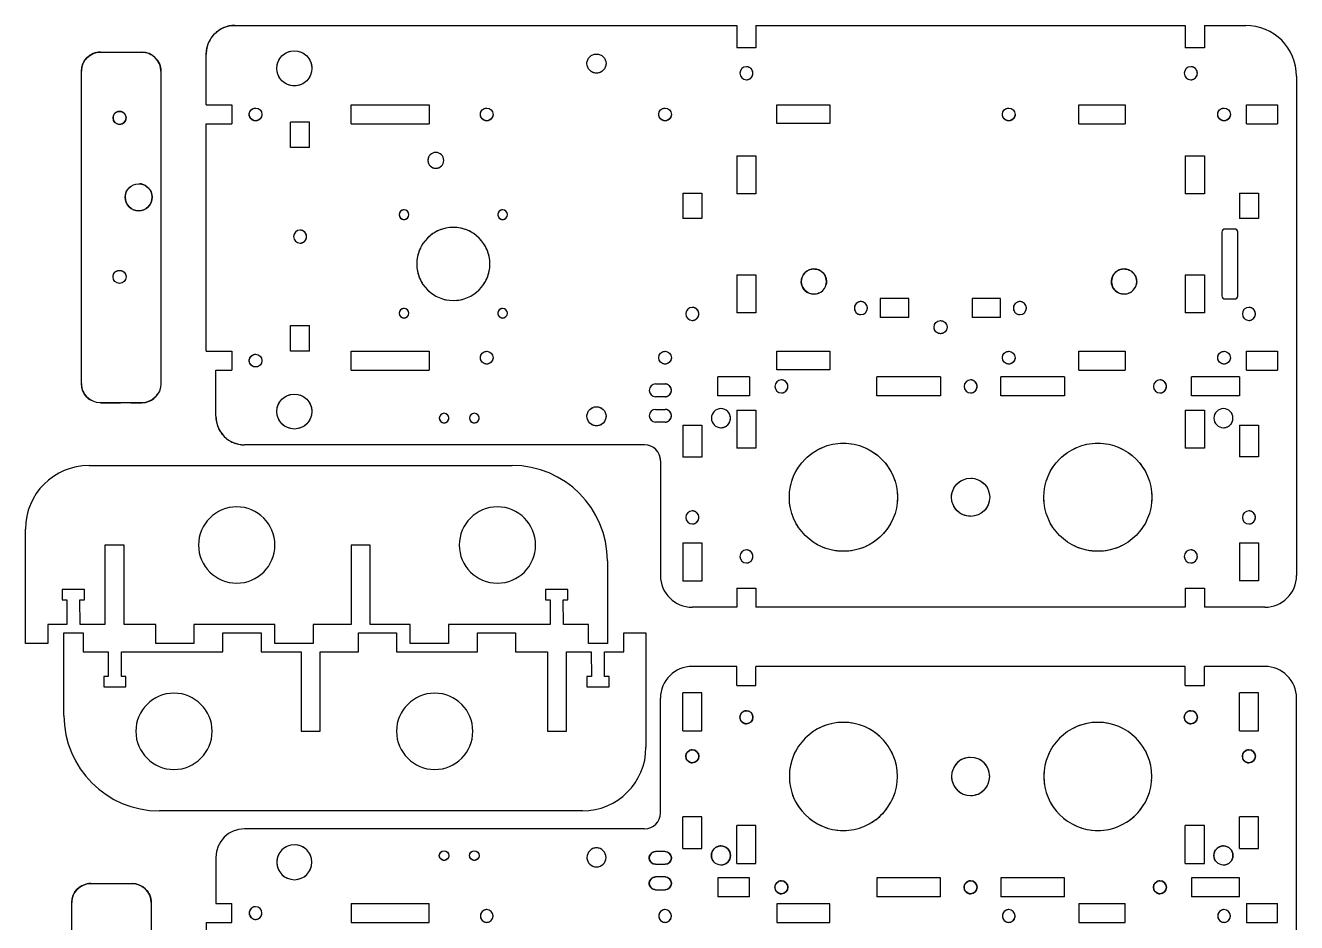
# Model space of a CAD drawing. Header units: millimetres. Extents: x 263 to 1337, y 204 to 952.
# Drawn here: x 262.9 to 662.6, y 669.8 to 951.9 of the extents above; entities that cross this region are included whole.
import ezdxf

# ---------------------------------------------------------------- set-up
doc = ezdxf.new("R2010")
doc.units = ezdxf.units.MM
doc.linetypes.add('HIDDEN', pattern=[9.525, 6.35, -3.175])
doc.layers.get('0').update_dxf_attribs({"color": 253, "lineweight": 70, "true_color": 0x8faf8f})
doc.layers.add('Hidden', color=58, linetype='HIDDEN', lineweight=70, true_color=0x484805)

msp = doc.modelspace()

# ---------------------------------------------------------------- linework, layer by layer
at = {"color": 38, "lineweight": -3, "true_color": 0x482605}
for p, q in [((328.76, 951.92), (486.6, 951.92)), ((486.6, 951.92), (486.6, 944.92)), ((492.6, 951.92), (627.6, 951.92)), ((492.6, 951.92), (492.6, 944.92)), ((627.6, 951.92), (627.6, 944.92)), ((633.6, 951.92), (646.59, 951.92)), ((633.6, 951.92), (633.6, 944.92)), ((286.5, 943.53), (299.5, 943.53)), ((286.5, 943.53), (299.5, 943.53)), ((492.6, 944.92), (486.6, 944.92)), ((633.6, 944.92), (627.6, 944.92)), ((319.76, 926.92), (319.76, 942.92)), ((280.5, 839.35), (280.5, 937.53)), ((305.5, 937.53), (305.5, 839.25)), ((662.59, 935.92), (662.59, 778.91)), ((319.76, 926.92), (327.76, 926.92)), ((327.76, 926.92), (327.76, 920.92)), ((365.31, 920.92), (365.31, 926.92)), ((365.31, 926.92), (389.9, 926.92)), ((389.9, 926.92), (389.9, 920.92)), ((499.13, 921.02), (499.13, 926.92)), ((499.13, 926.92), (515.87, 926.92)), ((515.87, 926.92), (515.87, 921.02)), ((594.15, 920.92), (594.15, 926.92)), ((594.15, 926.92), (608.74, 926.92)), ((608.74, 926.92), (608.74, 920.92)), ((646.84, 920.92), (646.84, 926.92)), ((646.84, 926.92), (656.59, 926.92)), ((656.59, 926.92), (656.59, 920.92)), ((319.76, 920.92), (327.76, 920.92)), ((319.76, 849.49), (319.76, 920.92)), ((346.26, 913.5), (346.26, 921.5)), ((352.26, 921.5), (346.26, 921.5)), ((352.26, 913.5), (352.26, 921.5)), ((365.31, 920.92), (389.9, 920.92)), ((515.87, 921.02), (499.13, 921.02)), ((594.15, 920.92), (608.74, 920.92)), ((646.84, 920.92), (656.59, 920.92)), ((352.26, 913.5), (346.26, 913.5)), ((486.6, 910.92), (492.6, 910.92)), ((486.6, 910.92), (486.6, 898.92)), ((492.6, 910.92), (492.6, 898.92)), ((627.6, 910.92), (627.6, 898.92)), ((627.6, 910.92), (633.6, 910.92)), ((633.6, 910.92), (633.6, 898.92)), ((469.6, 899.18), (475.6, 899.18)), ((469.6, 899.18), (469.6, 891.18)), ((475.6, 899.18), (475.6, 891.18)), ((492.6, 898.92), (486.6, 898.92)), ((633.6, 898.92), (627.6, 898.92)), ((644.6, 899.19), (644.6, 891.19)), ((644.6, 899.19), (650.6, 899.19)), ((650.6, 899.19), (650.6, 891.19)), ((475.6, 891.18), (469.6, 891.18)), ((643.1, 887.89), (640.1, 887.89)), ((650.6, 891.19), (644.6, 891.19)), ((639.1, 886.89), (639.1, 866.89)), ((639.1, 886.89), (639.1, 866.89)), ((644.1, 866.89), (644.1, 886.89)), ((486.6, 873.49), (492.6, 873.49)), ((486.6, 873.49), (486.6, 861.49)), ((492.6, 873.49), (492.6, 861.49)), ((627.6, 873.49), (627.6, 861.49)), ((627.6, 873.49), (633.6, 873.49)), ((633.6, 873.49), (633.6, 861.49)), ((540.64, 866.02), (531.64, 866.02)), ((531.64, 866.02), (531.64, 860.02)), ((540.64, 860.02), (540.64, 866.02)), ((560.54, 866.02), (560.54, 860.02)), ((569.54, 866.02), (560.54, 866.02)), ((569.54, 860.02), (569.54, 866.02)), ((640.1, 865.89), (643.1, 865.89)), ((492.6, 861.49), (486.6, 861.49)), ((540.64, 860.02), (531.64, 860.02)), ((569.54, 860.02), (560.54, 860.02)), ((633.6, 861.49), (627.6, 861.49)), ((346.26, 849.49), (346.26, 857.49)), ((346.26, 857.49), (352.26, 857.49)), ((352.26, 849.49), (352.26, 857.49)), ((319.76, 849.49), (327.76, 849.49)), ((327.76, 849.49), (327.76, 843.49)), ((352.26, 849.49), (346.26, 849.49)), ((365.31, 843.49), (365.31, 849.49)), ((365.31, 849.49), (389.9, 849.49)), ((389.9, 849.49), (389.9, 843.49)), ((499.13, 843.59), (499.13, 849.49)), ((499.13, 849.49), (515.87, 849.49)), ((515.87, 849.49), (515.87, 843.59)), ((594.15, 843.49), (594.15, 849.49)), ((594.15, 849.49), (608.74, 849.49)), ((608.74, 849.49), (608.74, 843.49)), ((646.84, 843.49), (646.84, 849.49)), ((646.84, 849.49), (656.59, 849.49)), ((656.59, 849.49), (656.59, 843.49)), ((322.76, 828.99), (322.76, 843.49)), ((322.76, 843.49), (327.76, 843.49)), ((365.31, 843.49), (389.9, 843.49)), ((515.87, 843.59), (499.13, 843.59)), ((594.15, 843.49), (608.74, 843.49)), ((646.84, 843.49), (656.59, 843.49)), ((280.5, 839.25), (280.5, 839.35)), ((490.6, 841.39), (480.6, 841.39)), ((480.6, 835.39), (480.6, 841.39)), ((490.6, 841.39), (490.6, 835.39)), ((530.6, 835.39), (530.6, 841.39)), ((530.6, 835.39), (530.6, 841.39)), ((550.6, 841.39), (530.6, 841.39)), ((550.6, 841.39), (550.6, 835.39)), ((569.6, 835.39), (569.6, 841.39)), ((569.6, 835.39), (569.6, 841.39)), ((589.6, 841.39), (569.6, 841.39)), ((589.6, 841.39), (589.6, 835.39)), ((629.6, 835.39), (629.6, 841.39)), ((629.6, 835.39), (629.6, 841.39)), ((644.6, 841.39), (629.6, 841.39)), ((644.6, 841.39), (644.6, 835.39)), ((461.03, 839.15), (464.03, 839.15)), ((490.6, 835.39), (480.6, 835.39)), ((550.6, 835.39), (530.6, 835.39)), ((589.6, 835.39), (569.6, 835.39)), ((644.6, 835.39), (629.6, 835.39)), ((299.5, 833.25), (286.5, 833.25)), ((464.03, 835.15), (461.03, 835.15)), ((461.03, 831.15), (464.03, 831.15)), ((486.6, 830.91), (486.6, 818.91)), ((486.6, 830.91), (492.6, 830.91)), ((492.6, 830.91), (492.6, 818.91)), ((627.6, 830.91), (627.6, 818.91)), ((627.6, 830.91), (633.6, 830.91)), ((633.6, 830.91), (633.6, 818.91)), ((464.03, 827.15), (461.03, 827.15)), ((469.6, 826.18), (475.6, 826.18)), ((469.6, 826.18), (469.6, 816.18)), ((475.6, 826.18), (475.6, 816.18)), ((644.6, 826.19), (650.6, 826.19)), ((644.6, 826.19), (644.6, 816.19)), ((650.6, 826.19), (650.6, 816.19)), ((457.58, 819.99), (331.76, 819.99)), ((475.6, 816.18), (469.6, 816.18)), ((492.6, 818.91), (486.6, 818.91)), ((633.6, 818.91), (627.6, 818.91)), ((650.6, 816.19), (644.6, 816.19)), ((282.91, 813.51), (415.91, 813.51)), ((462.58, 814.99), (462.58, 778.91)), ((262.91, 757.48), (262.91, 793.51)), ((287.91, 788.5), (287.91, 763.48)), ((293.91, 788.5), (287.91, 788.5)), ((293.91, 763.48), (293.91, 788.5)), ((365.34, 788.5), (365.34, 763.48)), ((371.34, 788.5), (365.34, 788.5)), ((371.34, 763.48), (371.34, 788.5)), ((469.6, 789.18), (469.6, 777.18)), ((469.6, 789.18), (475.6, 789.18)), ((475.6, 789.18), (475.6, 777.18)), ((644.6, 789.19), (644.6, 777.19)), ((644.6, 789.19), (650.6, 789.19)), ((650.6, 789.19), (650.6, 777.19)), ((445.91, 783.51), (445.91, 757.48)), ((475.6, 777.18), (469.6, 777.18)), ((650.6, 777.19), (644.6, 777.19)), ((281.46, 774.5), (274.46, 774.48)), ((274.46, 774.48), (274.46, 771.28)), ((281.47, 771.3), (281.46, 774.5)), ((433.41, 774.5), (426.41, 774.48)), ((426.41, 774.48), (426.41, 771.28)), ((433.42, 771.3), (433.41, 774.5)), ((486.6, 774.91), (486.6, 768.91)), ((486.6, 774.91), (492.6, 774.91)), ((492.6, 774.91), (492.6, 768.91)), ((627.6, 774.91), (627.6, 768.91)), ((627.6, 774.91), (633.6, 774.91)), ((633.6, 774.91), (633.6, 768.91)), ((274.46, 771.28), (275.91, 771.28)), ((275.91, 771.28), (275.91, 763.48)), ((280.02, 771.28), (281.47, 771.3)), ((280.1, 763.48), (280.02, 771.28)), ((426.41, 771.28), (427.86, 771.28)), ((427.86, 771.28), (427.86, 763.48)), ((431.97, 771.28), (433.42, 771.3)), ((432.05, 763.48), (431.97, 771.28)), ((486.6, 768.91), (472.58, 768.91)), ((627.6, 768.91), (492.6, 768.91)), ((652.59, 768.91), (633.6, 768.91)), ((275.91, 763.48), (269.91, 763.48)), ((269.91, 763.48), (269.91, 757.48)), ((287.91, 763.48), (280.1, 763.48)), ((303.91, 763.48), (293.91, 763.48)), ((303.91, 757.48), (303.91, 763.48)), ((315.91, 763.48), (315.91, 757.48)), ((341.34, 763.48), (315.91, 763.48)), ((341.34, 757.48), (341.34, 763.48)), ((353.34, 763.48), (353.34, 757.48)), ((365.34, 763.48), (353.34, 763.48)), ((383.91, 763.48), (371.34, 763.48)), ((383.91, 757.48), (383.91, 763.48)), ((427.86, 763.48), (395.91, 763.48)), ((395.91, 763.48), (395.91, 757.48)), ((439.91, 763.48), (432.05, 763.48)), ((439.91, 757.48), (439.91, 763.48)), ((275.02, 760.92), (281.02, 760.92)), ((275.02, 734.89), (275.02, 760.92)), ((281.02, 760.92), (281.02, 754.92)), ((325.02, 760.92), (337.02, 760.92)), ((325.02, 754.92), (325.02, 760.92)), ((337.02, 760.92), (337.02, 754.92)), ((367.59, 760.92), (379.59, 760.92)), ((367.59, 754.92), (367.59, 760.92)), ((379.59, 760.92), (379.59, 754.92)), ((405.02, 760.92), (417.02, 760.92)), ((405.02, 754.92), (405.02, 760.92)), ((417.02, 760.92), (417.02, 754.92)), ((451.02, 760.92), (458.02, 760.92)), ((451.02, 754.92), (451.02, 760.92)), ((458.02, 760.92), (458.02, 724.89)), ((269.91, 757.48), (262.91, 757.48)), ((315.91, 757.48), (303.91, 757.48)), ((353.34, 757.48), (341.34, 757.48)), ((395.91, 757.48), (383.91, 757.48)), ((445.91, 757.48), (439.91, 757.48)), ((281.02, 754.92), (288.88, 754.92)), ((288.88, 754.92), (288.96, 747.12)), ((293.07, 754.92), (325.02, 754.92)), ((293.07, 747.12), (293.07, 754.92)), ((337.02, 754.92), (349.59, 754.92)), ((349.59, 754.92), (349.59, 729.91)), ((355.59, 754.92), (367.59, 754.92)), ((355.59, 729.91), (355.59, 754.92)), ((379.59, 754.92), (405.02, 754.92)), ((417.02, 754.92), (427.02, 754.92)), ((427.02, 754.92), (427.02, 729.91)), ((433.02, 754.92), (440.83, 754.92)), ((433.02, 729.91), (433.02, 754.92)), ((440.83, 754.92), (440.91, 747.12)), ((445.02, 754.92), (451.02, 754.92)), ((445.02, 747.12), (445.02, 754.92)), ((486.6, 750.33), (472.58, 750.33)), ((486.6, 744.33), (486.6, 750.33)), ((627.6, 750.33), (492.6, 750.33)), ((492.6, 744.33), (492.6, 750.33)), ((627.6, 744.33), (627.6, 750.33)), ((652.59, 750.33), (633.6, 750.33)), ((633.6, 744.33), (633.6, 750.33)), ((288.96, 747.12), (287.51, 747.11)), ((287.51, 747.11), (287.52, 743.91)), ((287.52, 743.91), (294.52, 743.92)), ((294.52, 747.12), (293.07, 747.12)), ((294.52, 743.92), (294.52, 747.12)), ((440.91, 747.12), (439.46, 747.11)), ((439.46, 747.11), (439.47, 743.91)), ((439.47, 743.91), (446.47, 743.92)), ((446.47, 747.12), (445.02, 747.12)), ((446.47, 743.92), (446.47, 747.12)), ((486.6, 744.33), (492.6, 744.33)), ((627.6, 744.33), (633.6, 744.33)), ((462.58, 704.26), (462.58, 740.33)), ((469.6, 730.06), (469.6, 742.06)), ((475.6, 742.06), (469.6, 742.06)), ((475.6, 730.06), (475.6, 742.06)), ((644.6, 730.05), (644.6, 742.05)), ((650.6, 742.05), (644.6, 742.05)), ((650.6, 730.05), (650.6, 742.05)), ((662.59, 583.32), (662.59, 740.33)), ((349.59, 729.91), (355.59, 729.91)), ((427.02, 729.91), (433.02, 729.91)), ((469.6, 730.06), (475.6, 730.06)), ((644.6, 730.05), (650.6, 730.05)), ((438.02, 704.89), (305.02, 704.89)), ((469.6, 693.06), (469.6, 703.06)), ((475.6, 703.06), (469.6, 703.06)), ((475.6, 693.06), (475.6, 703.06)), ((486.6, 688.33), (486.6, 700.33)), ((492.6, 700.33), (486.6, 700.33)), ((492.6, 688.33), (492.6, 700.33)), ((627.6, 688.33), (627.6, 700.33)), ((633.6, 700.33), (627.6, 700.33)), ((633.6, 688.33), (633.6, 700.33)), ((644.6, 693.05), (644.6, 703.05)), ((650.6, 703.05), (644.6, 703.05)), ((650.6, 693.05), (650.6, 703.05)), ((457.58, 699.26), (331.76, 699.26)), ((464.03, 692.1), (461.03, 692.1)), ((469.6, 693.06), (475.6, 693.06)), ((644.6, 693.05), (650.6, 693.05)), ((322.76, 690.26), (322.76, 675.75)), ((322.76, 690.26), (322.76, 675.75)), ((461.03, 688.1), (464.03, 688.1)), ((486.6, 688.33), (492.6, 688.33)), ((627.6, 688.33), (633.6, 688.33)), ((464.03, 684.1), (461.03, 684.1)), ((480.6, 683.85), (480.6, 677.85)), ((490.6, 683.85), (480.6, 683.85)), ((490.6, 677.85), (490.6, 683.85)), ((490.6, 677.85), (490.6, 683.85)), ((550.6, 683.85), (530.6, 683.85)), ((530.6, 683.85), (530.6, 677.85)), ((550.6, 677.85), (550.6, 683.85)), ((550.6, 677.85), (550.6, 683.85)), ((569.6, 683.85), (569.6, 677.85)), ((589.6, 683.85), (569.6, 683.85)), ((589.6, 677.85), (589.6, 683.85)), ((589.6, 677.85), (589.6, 683.85)), ((629.6, 683.85), (629.6, 677.85)), ((644.6, 683.85), (629.6, 683.85)), ((644.6, 677.85), (644.6, 683.85)), ((283.46, 682.03), (296.46, 682.03)), ((283.46, 682.03), (296.46, 682.03)), ((461.03, 680.1), (464.03, 680.1)), ((277.46, 577.85), (277.46, 676.03)), ((302.46, 676.03), (302.46, 577.75)), ((322.76, 675.75), (327.76, 675.75)), ((327.76, 669.75), (327.76, 675.75)), ((365.31, 675.75), (365.31, 669.75)), ((365.31, 675.75), (389.9, 675.75)), ((389.9, 669.75), (389.9, 675.75)), ((490.6, 677.85), (480.6, 677.85)), ((515.87, 675.65), (499.13, 675.65)), ((499.13, 675.65), (499.13, 669.75)), ((515.87, 669.75), (515.87, 675.65)), ((550.6, 677.85), (530.6, 677.85)), ((589.6, 677.85), (569.6, 677.85)), ((594.15, 675.75), (594.15, 669.75)), ((594.15, 675.75), (608.74, 675.75)), ((608.74, 669.75), (608.74, 675.75)), ((644.6, 677.85), (629.6, 677.85)), ((646.84, 675.75), (646.84, 669.75)), ((646.84, 675.75), (656.59, 675.75)), ((656.59, 669.75), (656.59, 675.75)), ((319.76, 669.75), (327.76, 669.75)), ((319.76, 669.75), (319.76, 598.32)), ((319.76, 669.75), (319.76, 598.32)), ((365.31, 669.75), (389.9, 669.75)), ((499.13, 669.75), (515.87, 669.75)), ((594.15, 669.75), (608.74, 669.75)), ((646.84, 669.75), (656.59, 669.75))]:
    msp.add_line(p, q, dxfattribs=at)
for centre, radius in [((347.46, 938.42), 5.5), ((442.46, 939.92), 3), ((335.26, 923.92), 2), ((407.95, 923.92), 2), ((464.03, 923.92), 2), ((572.1, 923.92), 2), ((639.79, 923.92), 2), ((335.26, 846.49), 2), ((407.95, 847.42), 2), ((464.03, 847.42), 2), ((572.1, 847.42), 2), ((639.79, 847.42), 2), ((347.46, 830.49), 5.5), ((442.46, 828.99), 3), ((560.1, 803.52), 6), ((489.6, 734.33), 2.05), ((629.34, 734.33), 2.05), ((472.6, 722.05), 2.05), ((647.6, 722.05), 2.05), ((394.54, 690.82), 1.5), ((404.06, 690.82), 1.5), ((481.6, 690.85), 3), ((639.6, 690.85), 3), ((500.6, 680.85), 2.05), ((560.1, 680.85), 2.05), ((619.64, 680.85), 2.05)]:
    msp.add_circle(centre, radius, dxfattribs=at)
at = {"color": 38, "lineweight": -3, "true_color": 0x482605, "extrusion": (2.08167e-17, 1.92834e-32, -1)}
msp.add_circle((-391.95, 909.48), 2.5, dxfattribs=at)
at = {"color": 38, "lineweight": -3, "true_color": 0x482605, "extrusion": (2.08167e-17, 1.56003e-30, -1)}
for centre in [(-381.95, 892.4), (-412.95, 892.4), (-381.95, 861.4), (-412.95, 861.4)]:
    msp.add_circle(centre, 1.5, dxfattribs=at)
at = {"color": 38, "lineweight": -3, "true_color": 0x482605, "extrusion": (-6.49216e-30, 8.89989e-18, -1)}
msp.add_circle((-397.45, 876.9), 11.5, dxfattribs=at)
at = {"color": 38, "lineweight": -3, "true_color": 0x482605, "extrusion": (1.40969e-17, -3.07275e-18, -1)}
for centre in [(-510.83, 871.35), (-608.35, 871.35)]:
    msp.add_circle(centre, 3.97, dxfattribs=at)
at = {"color": 38, "lineweight": -3, "true_color": 0x482605, "extrusion": (2.08167e-17, 1.14666e-30, -1)}
for centre in [(-525.59, 863.02), (-575.59, 863.02)]:
    msp.add_circle(centre, 2.05, dxfattribs=at)
at = {"color": 38, "lineweight": -3, "true_color": 0x482605, "extrusion": (-1.85116e-29, 2.77556e-17, -1)}
for centre in [(-394.54, 828.42), (-404.06, 828.42)]:
    msp.add_circle(centre, 1.5, dxfattribs=at)
at = {"color": 38, "lineweight": -3, "true_color": 0x482605, "extrusion": (-3.47067e-15, 2.4539e-16, -1)}
for centre in [(-329.34, 788.5), (-411.31, 788.5)]:
    msp.add_circle(centre, 12, dxfattribs=at)
at = {"color": 38, "lineweight": -3, "true_color": 0x482605, "extrusion": (3.5123e-15, -1.89879e-16, -1)}
for centre in [(-309.62, 729.91), (-391.59, 729.91)]:
    msp.add_circle(centre, 12, dxfattribs=at)
at = {"color": 38, "lineweight": -3, "true_color": 0x482605, "extrusion": (4.94178e-30, 2.24494e-18, -1)}
for centre in [(-520.1, 715.72), (-600.1, 715.72)]:
    msp.add_circle(centre, 17, dxfattribs=at)
at = {"color": 38, "lineweight": -3, "true_color": 0x482605, "extrusion": (-1.84513e-29, -8.3845e-18, -1)}
msp.add_circle((-560.1, 715.72), 6, dxfattribs=at)
at = {"color": 38, "lineweight": -3, "true_color": 0x482605, "extrusion": (-1.01292e-28, -4.45246e-17, -1)}
msp.add_circle((-442.46, 690.25), 3, dxfattribs=at)
at = {"color": 38, "lineweight": -3, "true_color": 0x482605}
for centre, radius, start, end in [((646.59, 935.92), 16, 360, 90), ((489.6, 936.87), 2.05, 90, 270), ((629.34, 936.87), 2.05, 90, 270), ((349.26, 885.49), 2.05, 90, 270), ((640.1, 886.89), 1, 90, 180), ((640.1, 886.89), 1, 90, 180), ((643.1, 886.89), 1, 0, 90), ((640.1, 866.89), 1, 180, 270), ((640.1, 866.89), 1, 180, 270), ((643.1, 866.89), 1, 270, 0), ((472.6, 861.18), 2.05, 90, 270), ((647.6, 861.19), 2.05, 90, 270), ((500.6, 838.39), 2.05, 90, 270), ((560.1, 838.39), 2.05, 90, 270), ((619.64, 838.39), 2.05, 90, 270), ((461.03, 837.15), 2, 90, 270), ((464.03, 837.15), 2, 270, 90), ((481.6, 828.39), 3, 90, 270), ((639.6, 828.39), 3, 90, 270), ((331.76, 828.99), 9, 180, 270), ((461.03, 829.15), 2, 90, 270), ((464.03, 829.15), 2, 270, 90), ((457.58, 814.99), 5, 360, 90), ((282.91, 793.51), 20, 90, 180), ((415.91, 783.51), 30, 360, 90), ((472.6, 797.19), 2.05, 90, 270), ((647.6, 797.19), 2.05, 90, 270), ((489.6, 784.92), 2.05, 90, 270), ((629.34, 784.92), 2.05, 90, 270), ((472.58, 778.91), 10, 180, 270), ((652.59, 778.91), 10, 270, 0), ((472.58, 740.33), 10, 90, 180), ((652.59, 740.33), 10, 360, 90), ((305.02, 734.89), 30, 180, 270), ((438.02, 724.89), 20, 270, 360), ((457.58, 704.26), 5, 270, 0), ((457.58, 704.26), 5, 270, 0), ((331.76, 690.26), 9, 90, 180), ((331.76, 690.26), 9, 90, 180), ((461.03, 690.1), 2, 90, 270), ((464.03, 690.1), 2, 270, 90), ((461.03, 682.1), 2, 90, 270), ((464.03, 682.1), 2, 270, 90)]:
    msp.add_arc(centre, radius, start, end, dxfattribs=at)
at = {"color": 38, "lineweight": -3, "true_color": 0x482605, "extrusion": (3.08149e-33, 1.75811e-37, -1)}
msp.add_ellipse((328.76, 942.92), major_axis=(0, 9), ratio=1, start_param=4.712446, end_param=6.283242, dxfattribs=at)
at = {"color": 38, "lineweight": -3, "true_color": 0x482605}
for centre, major_axis, start_param, end_param in [((286.5, 937.53), (6, 0), 1.570796, 3.141593), ((299.5, 937.53), (6, 0), 0, 1.570796), ((292.5, 922.84), (2.05, 0), 3.141593, 6.283185), ((298.5, 897.88), (4.25, 0), 3.141593, 6.283185), ((461.03, 837.15), (0, -2), 3.141536, 6.283128), ((461.03, 829.15), (0, -2), 3.141536, 6.283128), ((489.6, 734.33), (0, 2.05), 3.14165, 6.283242), ((629.34, 734.33), (0, 2.05), 3.14165, 6.283242), ((472.6, 722.05), (0, 2.05), 3.14165, 6.283242), ((647.6, 722.05), (0, 2.05), 3.14165, 6.283242), ((481.6, 690.85), (0, 3), 3.14165, 6.283242), ((639.6, 690.85), (0, 3), 3.14165, 6.283242), ((283.46, 676.03), (6, 0), 1.570796, 3.141593), ((296.46, 676.03), (6, 0), 0, 1.570796), ((500.6, 680.85), (0, 2.05), 3.14165, 6.283242), ((560.1, 680.85), (0, 2.05), 3.14165, 6.283242), ((619.64, 680.85), (0, 2.05), 3.14165, 6.283242)]:
    msp.add_ellipse(centre, major_axis=major_axis, ratio=1, start_param=start_param, end_param=end_param, dxfattribs=at)
at = {"color": 38, "lineweight": -3, "true_color": 0x482605, "extrusion": (0, 0, -1)}
for centre in [(286.5, 937.53), (283.46, 676.03)]:
    msp.add_ellipse(centre, major_axis=(-6, 0), ratio=1, start_param=0, end_param=1.570796, dxfattribs=at)
at = {"color": 38, "lineweight": -3, "true_color": 0x482605, "extrusion": (3.08149e-33, 1.59019e-43, -1)}
for centre in [(299.5, 937.53), (296.46, 676.03)]:
    msp.add_ellipse(centre, major_axis=(-6, 0), ratio=1, start_param=1.570796, end_param=3.141593, dxfattribs=at)
at = {"color": 38, "lineweight": -3, "true_color": 0x482605, "extrusion": (3.08149e-33, 1.75811e-37, -1)}
for centre, major_axis in [((489.6, 936.87), (0, 2.05)), ((629.34, 936.87), (0, 2.05)), ((349.26, 885.49), (0, 2.05)), ((472.6, 861.18), (0, 2.05)), ((647.6, 861.19), (0, 2.05)), ((500.6, 838.39), (0, 2.05)), ((560.1, 838.39), (0, 2.05)), ((619.64, 838.39), (0, 2.05)), ((481.6, 828.39), (0, 3)), ((639.6, 828.39), (0, 3)), ((472.6, 797.19), (0, 2.05)), ((647.6, 797.19), (0, 2.05)), ((489.6, 784.92), (0, 2.05)), ((629.34, 784.92), (0, 2.05))]:
    msp.add_ellipse(centre, major_axis=major_axis, ratio=1, dxfattribs=at)
at = {"color": 38, "lineweight": -3, "true_color": 0x482605}
for centre, major_axis in [((292.5, 922.84), (2.05, 0)), ((298.5, 897.88), (4.25, 0)), ((292.5, 872.84), (2.05, 0)), ((550.64, 857.02), (0, -2.05)), ((520.1, 803.52), (0, -17)), ((600.1, 803.52), (0, -17))]:
    msp.add_ellipse(centre, major_axis=major_axis, ratio=1, dxfattribs=at)
at = {"color": 38, "lineweight": -3, "true_color": 0x482605, "extrusion": (3.08149e-33, 5.86753e-37, -1)}
for centre in [(510.83, 871.35), (608.35, 871.35)]:
    msp.add_ellipse(centre, major_axis=(0, 3.97), ratio=1, start_param=3.356399, end_param=6.497992, dxfattribs=at)
at = {"color": 38, "lineweight": -3, "true_color": 0x482605, "extrusion": (3.08149e-33, 8.23693e-44, -1)}
msp.add_ellipse((292.5, 872.84), major_axis=(-2.05, 0), ratio=1, start_param=3.141593, end_param=6.283185, dxfattribs=at)
at = {"color": 38, "lineweight": -3, "true_color": 0x482605, "extrusion": (3.08149e-33, 1.58991e-43, -1)}
msp.add_ellipse((286.5, 839.25), major_axis=(-6, 0), ratio=1, start_param=4.712389, end_param=6.283185, dxfattribs=at)
at = {"color": 38, "lineweight": -3, "true_color": 0x482605, "extrusion": (3.08149e-33, -8.55291e-44, -1)}
msp.add_ellipse((299.5, 839.25), major_axis=(-6, 0), ratio=1, start_param=3.141593, end_param=4.712389, dxfattribs=at)
at = {"color": 38, "lineweight": -3, "true_color": 0x482605, "extrusion": (3.08149e-33, -5.86754e-37, -1)}
for centre, major_axis in [((347.46, 688.75), (0, -5.5)), ((335.26, 672.75), (0, -2)), ((407.95, 671.83), (0, -2)), ((464.03, 671.83), (0, -2)), ((572.1, 671.83), (0, -2)), ((639.79, 671.83), (0, -2))]:
    msp.add_ellipse(centre, major_axis=major_axis, ratio=1, dxfattribs=at)
for centre in [(464.03, 690.1), (464.03, 682.1)]:
    msp.add_ellipse(centre, major_axis=(0, -2), ratio=1, start_param=3.141402, end_param=6.282995, dxfattribs=at)
at = {"layer": 'Hidden', "color": 38, "lineweight": -3, "true_color": 0x482605}
for p, q in [((328.76, 951.92), (328.76, 951.92)), ((286.5, 943.53), (286.5, 943.53)), ((299.5, 943.53), (299.5, 943.53)), ((347.46, 943.92), (347.46, 943.92)), ((319.76, 942.92), (319.76, 942.92)), ((319.76, 926.92), (319.76, 942.92)), ((442.46, 942.92), (442.46, 942.92)), ((280.5, 937.53), (280.5, 937.53)), ((305.5, 937.53), (305.5, 937.53)), ((442.46, 936.92), (442.46, 936.92)), ((347.46, 932.92), (347.46, 932.92)), ((319.76, 926.92), (319.76, 926.92)), ((335.26, 925.92), (335.26, 925.92)), ((407.95, 925.92), (407.95, 925.92)), ((464.03, 925.92), (464.03, 925.92)), ((572.1, 925.92), (572.1, 925.92)), ((639.79, 925.92), (639.79, 925.92)), ((319.76, 849.49), (319.76, 920.92)), ((319.76, 920.92), (319.76, 920.92)), ((335.26, 921.92), (335.26, 921.92)), ((346.26, 921.5), (346.26, 921.5)), ((352.26, 921.5), (352.26, 921.5)), ((407.95, 921.92), (407.95, 921.92)), ((464.03, 921.92), (464.03, 921.92)), ((572.1, 921.92), (572.1, 921.92)), ((639.79, 921.92), (639.79, 921.92)), ((346.26, 913.5), (346.26, 913.5)), ((352.26, 913.5), (352.26, 913.5)), ((391.95, 911.98), (391.95, 911.98)), ((391.95, 906.98), (391.95, 906.98)), ((381.95, 893.9), (381.95, 893.9)), ((412.95, 893.9), (412.95, 893.9)), ((381.95, 890.9), (381.95, 890.9)), ((397.45, 888.4), (397.45, 888.4)), ((412.95, 890.9), (412.95, 890.9)), ((640.1, 887.89), (640.1, 887.89)), ((643.1, 887.89), (643.1, 887.89)), ((639.1, 886.89), (639.1, 886.89)), ((644.1, 866.89), (644.1, 886.89)), ((644.1, 886.89), (644.1, 886.89)), ((397.45, 865.4), (397.45, 865.4)), ((525.59, 865.07), (525.59, 865.07)), ((575.59, 865.07), (575.59, 865.07)), ((639.1, 866.89), (639.1, 866.89)), ((640.1, 865.89), (640.1, 865.89)), ((643.1, 865.89), (643.1, 865.89)), ((644.1, 866.89), (644.1, 866.89)), ((381.95, 862.9), (381.95, 862.9)), ((381.95, 859.9), (381.95, 859.9)), ((412.95, 862.9), (412.95, 862.9)), ((412.95, 859.9), (412.95, 859.9)), ((525.59, 860.97), (525.59, 860.97)), ((575.59, 860.97), (575.59, 860.97)), ((346.26, 857.49), (346.26, 857.49)), ((352.26, 857.49), (352.26, 857.49)), ((319.76, 849.49), (319.76, 849.49)), ((335.26, 848.49), (335.26, 848.49)), ((407.95, 849.42), (407.95, 849.42)), ((464.03, 849.42), (464.03, 849.42)), ((572.1, 849.42), (572.1, 849.42)), ((639.79, 849.42), (639.79, 849.42)), ((322.76, 828.99), (322.76, 843.49)), ((322.76, 843.49), (322.76, 843.49)), ((335.26, 844.49), (335.26, 844.49)), ((407.95, 845.42), (407.95, 845.42)), ((464.03, 845.42), (464.03, 845.42)), ((572.1, 845.42), (572.1, 845.42)), ((639.79, 845.42), (639.79, 845.42)), ((280.5, 839.35), (280.5, 839.35)), ((490.6, 841.39), (490.6, 835.39)), ((490.6, 841.39), (490.6, 841.39)), ((530.6, 841.39), (530.6, 841.39)), ((550.6, 841.39), (550.6, 835.39)), ((550.6, 841.39), (550.6, 841.39)), ((569.6, 841.39), (569.6, 841.39)), ((589.6, 841.39), (589.6, 835.39)), ((589.6, 841.39), (589.6, 841.39)), ((629.6, 841.39), (629.6, 841.39)), ((280.5, 839.25), (280.5, 839.25)), ((305.5, 839.25), (305.5, 839.25)), ((347.46, 835.99), (347.46, 835.99)), ((461.03, 839.15), (461.03, 839.15)), ((464.03, 839.15), (464.03, 839.15)), ((490.6, 835.39), (490.6, 835.39)), ((530.6, 835.39), (530.6, 835.39)), ((550.6, 835.39), (550.6, 835.39)), ((569.6, 835.39), (569.6, 835.39)), ((589.6, 835.39), (589.6, 835.39)), ((629.6, 835.39), (629.6, 835.39)), ((286.5, 833.25), (299.5, 833.25)), ((286.5, 833.25), (286.5, 833.25)), ((299.5, 833.25), (299.5, 833.25)), ((442.46, 831.99), (442.46, 831.99)), ((461.03, 835.15), (461.03, 835.15)), ((464.03, 835.15), (464.03, 835.15)), ((322.76, 828.99), (322.76, 828.99)), ((394.54, 829.92), (394.54, 829.92)), ((404.06, 829.92), (404.06, 829.92)), ((461.03, 831.15), (461.03, 831.15)), ((464.03, 831.15), (464.03, 831.15)), ((347.46, 824.99), (347.46, 824.99)), ((394.54, 826.92), (394.54, 826.92)), ((404.06, 826.92), (404.06, 826.92)), ((442.46, 825.99), (442.46, 825.99)), ((461.03, 827.15), (461.03, 827.15)), ((464.03, 827.15), (464.03, 827.15)), ((331.76, 819.99), (331.76, 819.99)), ((457.58, 819.99), (457.58, 819.99)), ((520.1, 820.52), (520.1, 820.52)), ((600.1, 820.52), (600.1, 820.52)), ((462.58, 814.99), (462.58, 814.99)), ((560.1, 809.52), (560.1, 809.52)), ((560.1, 797.52), (560.1, 797.52)), ((520.1, 786.52), (520.1, 786.52)), ((600.1, 786.52), (600.1, 786.52)), ((427.86, 763.5), (427.86, 763.48)), ((293.07, 754.91), (293.07, 754.92)), ((520.1, 732.72), (520.1, 732.72)), ((600.1, 732.72), (600.1, 732.72)), ((560.1, 721.72), (560.1, 721.72)), ((560.1, 709.72), (560.1, 709.72)), ((462.58, 704.26), (462.58, 704.26)), ((331.76, 699.26), (331.76, 699.26)), ((457.58, 699.26), (457.58, 699.26)), ((520.1, 698.72), (520.1, 698.72)), ((600.1, 698.72), (600.1, 698.72)), ((347.46, 694.25), (347.46, 694.25)), ((394.54, 692.32), (394.54, 692.32)), ((404.06, 692.32), (404.06, 692.32)), ((442.46, 693.25), (442.46, 693.25)), ((461.03, 692.1), (461.03, 692.1)), ((464.03, 692.1), (464.03, 692.1)), ((322.76, 690.26), (322.76, 690.26)), ((394.54, 689.32), (394.54, 689.32)), ((404.06, 689.32), (404.06, 689.32)), ((461.03, 688.1), (461.03, 688.1)), ((464.03, 688.1), (464.03, 688.1)), ((442.46, 687.25), (442.46, 687.25)), ((461.03, 684.1), (461.03, 684.1)), ((464.03, 684.1), (464.03, 684.1)), ((490.6, 683.85), (490.6, 683.85)), ((530.6, 683.85), (530.6, 683.85)), ((530.6, 683.85), (530.6, 677.85)), ((550.6, 683.85), (550.6, 683.85)), ((569.6, 683.85), (569.6, 683.85)), ((569.6, 683.85), (569.6, 677.85)), ((589.6, 683.85), (589.6, 683.85)), ((629.6, 683.85), (629.6, 677.85)), ((629.6, 683.85), (629.6, 683.85)), ((283.46, 682.03), (283.46, 682.03)), ((296.46, 682.03), (296.46, 682.03)), ((347.46, 683.25), (347.46, 683.25)), ((461.03, 680.1), (461.03, 680.1)), ((464.03, 680.1), (464.03, 680.1)), ((277.46, 676.03), (277.46, 676.03)), ((302.46, 676.03), (302.46, 676.03)), ((322.76, 675.75), (322.76, 675.75)), ((490.6, 677.85), (490.6, 677.85)), ((530.6, 677.85), (530.6, 677.85)), ((550.6, 677.85), (550.6, 677.85)), ((569.6, 677.85), (569.6, 677.85)), ((589.6, 677.85), (589.6, 677.85)), ((629.6, 677.85), (629.6, 677.85)), ((335.26, 674.75), (335.26, 674.75)), ((407.95, 673.83), (407.95, 673.83)), ((464.03, 673.83), (464.03, 673.83)), ((572.1, 673.83), (572.1, 673.83)), ((639.79, 673.83), (639.79, 673.83)), ((319.76, 669.75), (319.76, 669.75)), ((335.26, 670.75), (335.26, 670.75)), ((407.95, 669.83), (407.95, 669.83)), ((464.03, 669.83), (464.03, 669.83)), ((572.1, 669.83), (572.1, 669.83)), ((639.79, 669.83), (639.79, 669.83))]:
    msp.add_line(p, q, dxfattribs=at)
for centre, radius in [((442.46, 939.92), 3), ((550.64, 857.02), 2.05), ((442.46, 828.99), 3), ((520.1, 803.52), 17), ((600.1, 803.52), 17), ((560.1, 803.52), 6), ((394.54, 690.82), 1.5), ((404.06, 690.82), 1.5)]:
    msp.add_circle(centre, radius, dxfattribs=at)
at = {"layer": 'Hidden', "color": 38, "lineweight": -3, "true_color": 0x482605, "extrusion": (1.94289e-16, 1.79978e-31, -1)}
msp.add_circle((-391.95, 909.48), 2.5, dxfattribs=at)
at = {"layer": 'Hidden', "color": 38, "lineweight": -3, "true_color": 0x482605, "extrusion": (1.08191e-28, -4.76672e-17, -1)}
msp.add_circle((-397.45, 876.9), 11.5, dxfattribs=at)
at = {"layer": 'Hidden', "color": 38, "lineweight": -3, "true_color": 0x482605, "extrusion": (-7.03897e-28, 3.16876e-16, -1)}
for centre in [(-394.54, 828.42), (-404.06, 828.42)]:
    msp.add_circle(centre, 1.5, dxfattribs=at)
at = {"layer": 'Hidden', "color": 38, "lineweight": -3, "true_color": 0x482605, "extrusion": (-2.9615e-29, -4.45246e-17, -1)}
msp.add_circle((-560.1, 715.72), 6, dxfattribs=at)
at = {"layer": 'Hidden', "color": 38, "lineweight": -3, "true_color": 0x482605, "extrusion": (2.08167e-17, -1.24133e-30, -1)}
msp.add_circle((-347.46, 688.75), 5.5, dxfattribs=at)
at = {"layer": 'Hidden', "color": 38, "lineweight": -3, "true_color": 0x482605, "extrusion": (3.09937e-16, -2.26529e-29, -1)}
msp.add_circle((-442.46, 690.25), 3, dxfattribs=at)
at = {"layer": 'Hidden', "color": 38, "lineweight": -3, "true_color": 0x482605, "extrusion": (-1.96024e-16, 1.06999e-29, -1)}
for centre in [(-335.26, 672.75), (-407.95, 671.83), (-464.03, 671.83), (-639.79, 671.83)]:
    msp.add_circle(centre, 2, dxfattribs=at)
at = {"layer": 'Hidden', "color": 38, "lineweight": -3, "true_color": 0x482605, "extrusion": (-6.29705e-16, 3.43723e-29, -1)}
msp.add_circle((-572.1, 671.83), 2, dxfattribs=at)
at = {"layer": 'Hidden', "color": 38, "lineweight": -3, "true_color": 0x482605}
for centre, radius, start, end in [((328.76, 942.92), 9, 90, 180), ((489.6, 936.87), 2.05, 269.9904, 90), ((629.34, 936.87), 2.05, 269.9904, 90), ((349.26, 885.49), 2.05, 269.9904, 90), ((643.1, 886.89), 1, 0, 90), ((643.1, 866.89), 1, 270, 0), ((472.6, 861.18), 2.05, 269.9904, 90), ((647.6, 861.19), 2.05, 269.9904, 90), ((500.6, 838.39), 2.05, 269.9904, 90), ((560.1, 838.39), 2.05, 269.9904, 90), ((619.64, 838.39), 2.05, 269.9904, 90), ((481.6, 828.39), 3, 269.9934, 90), ((639.6, 828.39), 3, 269.9934, 90), ((331.76, 828.99), 9, 180, 270), ((457.58, 814.99), 5, 360, 90), ((472.6, 797.19), 2.05, 269.9904, 90), ((647.6, 797.19), 2.05, 269.9904, 90), ((489.6, 784.92), 2.05, 269.9904, 90), ((629.34, 784.92), 2.05, 269.9904, 90)]:
    msp.add_arc(centre, radius, start, end, dxfattribs=at)
for centre, major_axis in [((347.46, 938.42), (0, -5.5)), ((335.26, 923.92), (0, -2)), ((407.95, 923.92), (0, -2)), ((464.03, 923.92), (0, -2)), ((572.1, 923.92), (0, -2)), ((639.79, 923.92), (0, -2)), ((335.26, 846.49), (0, -2)), ((407.95, 847.42), (0, -2)), ((464.03, 847.42), (0, -2)), ((572.1, 847.42), (0, -2)), ((639.79, 847.42), (0, -2)), ((347.46, 830.49), (0, -5.5))]:
    msp.add_ellipse(centre, major_axis=major_axis, ratio=1, dxfattribs=at)
for centre, major_axis, ratio, start_param, end_param in [((292.5, 922.84), (2.05, 0), 1, 0, 3.141761), ((298.5, 897.88), (4.25, 0), 1, 0, 3.141674), ((286.5, 839.25), (6, 0), 1, 3.141593, 4.712389), ((299.5, 839.25), (6, 0), 1, 4.712389, 6.283185), ((464.03, 837.15), (0, -2), 1, 6.282995, 9.424588), ((464.03, 829.15), (0, -2), 1, 6.282995, 9.424588), ((429.91, 763.5), (-2.05, 0), 0.000108, 6.261183, 6.305187), ((291.02, 754.91), (2.05, 0), 0.000108, 6.261183, 6.305187), ((489.6, 734.33), (0, 2.05), 1, 0.000057, 3.14182), ((629.34, 734.33), (0, 2.05), 1, 0.000057, 3.14182), ((472.6, 722.05), (0, 2.05), 1, 0.000057, 3.14182), ((647.6, 722.05), (0, 2.05), 1, 0.000057, 3.14182), ((481.6, 690.85), (0, 3), 1, 0.000057, 3.141766), ((639.6, 690.85), (0, 3), 1, 0.000057, 3.141766), ((500.6, 680.85), (0, 2.05), 1, 0.000057, 3.14182), ((560.1, 680.85), (0, 2.05), 1, 0.000057, 3.14182), ((619.64, 680.85), (0, 2.05), 1, 0.000057, 3.14182)]:
    msp.add_ellipse(centre, major_axis=major_axis, ratio=ratio, start_param=start_param, end_param=end_param, dxfattribs=at)
at = {"layer": 'Hidden', "color": 38, "lineweight": -3, "true_color": 0x482605, "extrusion": (3.0809e-33, 3.08207e-33, -1)}
for centre, major_axis in [((381.95, 892.4), (0, 1.5)), ((412.95, 892.4), (0, 1.5)), ((525.59, 863.02), (0, 2.05)), ((575.59, 863.02), (0, 2.05)), ((381.95, 861.4), (0, 1.5)), ((412.95, 861.4), (0, 1.5))]:
    msp.add_ellipse(centre, major_axis=major_axis, ratio=1, dxfattribs=at)
at = {"layer": 'Hidden', "color": 38, "lineweight": -3, "true_color": 0x482605, "extrusion": (3.08149e-33, 8.23693e-44, -1)}
msp.add_ellipse((292.5, 872.84), major_axis=(-2.05, 0), ratio=1, start_param=0, end_param=3.141739, dxfattribs=at)
at = {"layer": 'Hidden', "color": 38, "lineweight": -3, "true_color": 0x482605, "extrusion": (3.08149e-33, 5.86753e-37, -1)}
for centre in [(510.83, 871.35), (608.35, 871.35)]:
    msp.add_ellipse(centre, major_axis=(0, 3.97), ratio=1, start_param=0.214807, end_param=3.356399, dxfattribs=at)
at = {"layer": 'Hidden', "color": 38, "lineweight": -3, "true_color": 0x482605, "extrusion": (3.08184e-33, 6.1628e-33, -1)}
for centre in [(520.1, 715.72), (600.1, 715.72)]:
    msp.add_ellipse(centre, major_axis=(0, -17), ratio=1, dxfattribs=at)
for centre in [(461.03, 690.1), (461.03, 682.1)]:
    msp.add_ellipse(centre, major_axis=(0, -2), ratio=1, start_param=6.283128, end_param=9.424721, dxfattribs=at)

doc.saveas('drawing.dxf')
